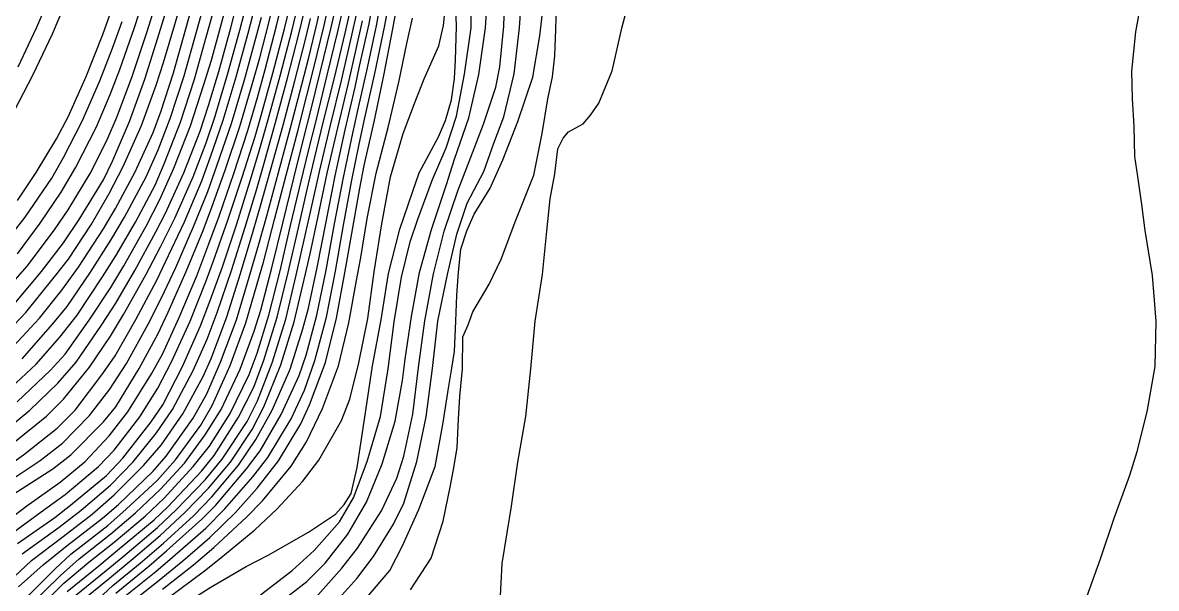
# Model space of a CAD drawing. Header units: feet. Extents: x 333642 to 335017, y 470420 to 471851.
# Drawn here: x 333723.1 to 333839.6, y 471209.9 to 471268.1 of the extents above; entities that cross this region are included whole.
import ezdxf

# ---------------------------------------------------------------- set-up
doc = ezdxf.new("R2010")
doc.units = ezdxf.units.FT
doc.header["$MEASUREMENT"] = 0
doc.layers.add('Contour', color=7, linetype='CONTINUOUS', true_color=0xffffff)

msp = doc.modelspace()

# ---------------------------------------------------------------- linework, layer by layer
at = {"layer": 'Contour', "color": 18, "linetype": 'Continuous', "true_color": 0x000000}
for points, elevation in [([(333722.289436, 471259.073536), (333724.23348, 471262.78162), (333726.22091, 471266.950055), (333727.46045, 471269.939746), (333728.729284, 471273.04693), (333730.404805, 471277.388408), (333731.779267, 471281.612331), (333732.22445, 471283.742232), (333732.857864, 471287.956173), (333733.058755, 471292.425642), (333732.69205, 471296.874), (333732.216931, 471300.396505), (333731.813854, 471303.254711), (333731.141556, 471307.875916), (333730.769127, 471312.612472), (333730.827914, 471317.490079), (333731.043931, 471322.53794), (333731.138721, 471327.510431), (333731.003934, 471332.435628), (333730.429882, 471337.183892), (333729.320024, 471341.745985), (333727.590513, 471345.477609), (333726.521597, 471346.56754), (333725.50244, 471347.220441)], -23), ([(333722.675668, 471263.571109), (333724.560462, 471267.584428), (333726.414807, 471271.869737), (333727.447645, 471274.524935), (333728.669027, 471278.147614), (333729.912496, 471282.812419), (333730.659849, 471287.625483), (333730.863895, 471292.495916), (333730.649174, 471297.462808), (333730.228364, 471302.491897), (333729.74943, 471307.544663), (333729.425587, 471312.51625), (333729.344363, 471317.5041), (333729.218508, 471322.500832), (333729.019133, 471327.350534), (333728.214117, 471331.870928), (333726.553237, 471335.575989), (333725.162625, 471336.834301), (333721.662341, 471338.636063)], -23.5), ([(333721.659551, 471236.371009), (333723.467843, 471238.28723), (333726.404093, 471241.957413), (333727.847475, 471243.793704), (333730.197829, 471247.383244), (333732.043251, 471250.52678), (333733.479412, 471253.297622), (333735.351353, 471257.538894), (333736.862394, 471261.688259), (333737.619056, 471263.992475), (333738.780246, 471267.925899), (333740.070217, 471272.443001)], -19), ([(333721.671479, 471226.441069), (333723.886337, 471228.251639), (333726.748573, 471231.020013), (333728.642539, 471233.200828), (333731.230736, 471237.010404), (333732.712541, 471239.269461), (333734.660603, 471242.627839), (333736.837652, 471246.578623), (333737.812395, 471248.512545), (333739.699188, 471252.66023), (333741.388811, 471256.941559), (333742.24778, 471259.588204), (333743.302137, 471263.094126), (333744.525346, 471267.587244), (333745.704708, 471272.177204)], -16.5), ([(333721.684028, 471216.981242), (333723.558519, 471218.405857), (333726.998718, 471220.849803), (333729.562613, 471222.981056), (333732.02026, 471225.631458), (333733.930501, 471228.071267), (333736.378829, 471231.977236), (333737.488521, 471234.025661), (333739.226271, 471237.78683), (333741.016918, 471242.074949), (333742.276886, 471245.366282), (333743.315567, 471248.218761), (333744.834394, 471252.581712), (333746.266988, 471257.019456), (333747.257063, 471260.410026), (333748.067028, 471263.270632), (333749.223661, 471267.765439), (333750.343523, 471272.392864)], -14), ([(333722.218757, 471219.662402), (333726.245149, 471222.213603), (333728.080881, 471223.650852), (333731.46143, 471227.06976), (333732.706626, 471228.610223), (333735.110415, 471232.540462), (333737.017865, 471236.060017), (333738.097903, 471238.321394), (333739.95323, 471242.506721), (333741.694006, 471246.741752), (333742.583198, 471249.128948), (333743.956559, 471252.944553), (333745.44518, 471257.418436), (333746.722858, 471261.756673), (333747.496439, 471264.481324), (333748.426488, 471268.070175), (333749.524734, 471272.675545)], -14.5), ([(333722.580343, 471229.118985), (333726.01288, 471232.362321), (333727.508893, 471234.029198), (333729.973224, 471237.512726), (333732.20338, 471240.872879), (333733.522448, 471243.093579), (333735.841056, 471247.169164), (333737.228589, 471249.929337), (333738.672701, 471253.124436), (333740.395169, 471257.492213), (333741.76808, 471261.738811), (333742.52343, 471264.254258), (333743.562355, 471268.003399), (333744.75228, 471272.50518)], -17), ([(333722.712136, 471210.087973), (333725.264022, 471212.35685), (333727.698741, 471214.322571), (333731.345719, 471217.141574), (333732.974552, 471218.567122), (333736.547666, 471221.98514), (333737.890224, 471223.529202), (333740.642761, 471227.422579), (333742.071949, 471229.943593), (333743.473273, 471233.19045), (333745.097471, 471237.545164), (333746.420323, 471241.941551), (333747.404374, 471245.329993), (333748.212772, 471248.242691), (333749.419737, 471252.703732), (333750.658867, 471257.2824), (333751.818491, 471261.729394), (333752.531456, 471264.525053), (333753.385238, 471268.087674), (333754.389354, 471272.728137)], -11.5), ([(333723.368576, 471208.816163), (333726.463168, 471211.939991), (333728.088117, 471213.432504), (333731.881804, 471216.405321), (333733.78926, 471218.058109), (333736.963671, 471221.039099), (333738.835032, 471223.132588), (333741.45791, 471226.715952), (333742.622466, 471228.731559), (333744.473286, 471232.8537), (333746.059693, 471237.224186), (333747.223309, 471241.23978), (333747.868703, 471243.474177), (333749.020024, 471247.849459), (333750.205597, 471252.421674), (333751.395287, 471256.949411), (333752.34039, 471260.613114), (333753.020777, 471263.316244), (333754.098735, 471267.824731), (333755.131859, 471272.577541)], -11), ([(333723.739912, 471208.033558), (333727.016373, 471211.268424), (333728.937954, 471212.961166), (333732.212058, 471215.547738), (333734.743978, 471217.70579), (333737.316328, 471220.134991), (333739.752252, 471222.816334), (333741.876587, 471225.703462), (333743.52672, 471228.33066), (333745.475894, 471232.459678), (333746.915238, 471236.385601), (333747.59221, 471238.531701), (333748.725809, 471242.878264), (333749.861981, 471247.488096), (333750.995225, 471252.10449), (333752.10606, 471256.533651), (333752.679818, 471258.806271), (333753.714138, 471262.963465), (333754.833115, 471267.5903), (333755.89014, 471272.241399)], -10.5), ([(333729.412065, 471207.43394), (333732.394913, 471210.209235), (333735.198612, 471212.527), (333737.595266, 471214.577267), (333740.682171, 471217.391988), (333742.582844, 471219.33531), (333745.316951, 471222.588548), (333747.094126, 471225.23537), (333748.785091, 471228.250173), (333750.617453, 471232.487554), (333751.909762, 471236.608433), (333752.492968, 471238.729573), (333753.387583, 471242.934078), (333754.307804, 471247.636304), (333755.24719, 471252.356118), (333756.282429, 471257.071466), (333757.30213, 471261.465625), (333757.753013, 471263.642803), (333758.727165, 471267.980113), (333759.584547, 471272.688889)], -8), ([(333732.716813, 471209.441428), (333736.094265, 471212.19686), (333737.923048, 471213.782428), (333741.556855, 471217.037364), (333742.946824, 471218.460886), (333746.140359, 471222.220992), (333747.531528, 471224.075777), (333749.70675, 471227.79674), (333751.560016, 471231.816528), (333752.251147, 471233.916674), (333753.355584, 471238.009275), (333754.308393, 471242.653532), (333755.175663, 471247.431618), (333756.101652, 471252.192699), (333757.060868, 471256.733107), (333757.723198, 471259.689667), (333758.481795, 471263.141592), (333759.49836, 471267.782174), (333760.330068, 471272.589646)], -7.5), ([(333733.051743, 471208.647104), (333736.803982, 471211.651164), (333738.525717, 471213.127052), (333741.972129, 471216.138047), (333743.920483, 471218.093957), (333746.773391, 471221.386125), (333748.337522, 471223.395878), (333750.716115, 471227.362), (333752.099804, 471230.327261), (333753.165558, 471233.368073), (333754.347423, 471237.835339), (333755.267986, 471242.544155), (333756.11558, 471247.292952), (333756.952818, 471251.911394), (333757.703484, 471255.594503), (333758.291626, 471258.302256), (333759.313527, 471262.869092), (333760.31068, 471267.625732), (333761.204152, 471272.348805)], -7), ([(333733.557408, 471207.943284), (333737.152632, 471210.763806), (333739.579619, 471212.760106), (333742.359285, 471215.148858), (333744.99576, 471217.742698), (333747.226112, 471220.227737), (333749.437405, 471223.049882), (333751.722968, 471226.835497), (333752.615356, 471228.805258), (333754.238411, 471233.146974), (333755.377404, 471237.725426), (333756.228634, 471242.370589), (333757.072179, 471247.012296), (333757.761203, 471251.089492), (333758.205269, 471253.408962), (333759.240431, 471257.901986), (333760.247168, 471262.679161), (333761.163452, 471267.453407), (333762.025498, 471272.166894)], -6.5), ([(333747.5859, 471209.264778), (333750.8324, 471211.765411), (333753.078872, 471213.808503), (333755.689249, 471216.762756), (333757.111927, 471219.235303), (333758.540418, 471222.966113), (333759.900706, 471227.616912), (333760.694632, 471232.506734), (333761.302253, 471237.326989), (333762.061976, 471241.915258), (333762.95323, 471245.576068), (333763.723409, 471247.898278), (333765.228448, 471251.971641), (333766.651506, 471255.228004), (333767.693093, 471258.496837), (333768.519031, 471262.801697), (333769.226273, 471267.586983), (333769.288753, 471272.505118)], -4.5), ([(333749.269517, 471208.258595), (333752.328087, 471210.642014), (333754.207551, 471212.533184), (333756.551611, 471215.506715), (333758.455068, 471218.800662), (333760.085589, 471222.751581), (333761.392018, 471227.1338), (333762.158541, 471231.293258), (333762.417978, 471233.514626), (333763.06981, 471237.873942), (333763.909879, 471242.418266), (333765.126098, 471246.834951), (333766.683248, 471251.462068), (333767.502776, 471254.051911), (333768.957873, 471258.31009), (333769.988413, 471262.758737), (333770.676885, 471267.561971), (333770.996054, 471272.50081)], -4), ([(333754.384923, 471207.534803), (333757.462531, 471210.944156), (333759.184939, 471213.191114), (333761.221791, 471216.544371), (333762.293631, 471218.685659), (333763.62394, 471222.979311), (333764.586848, 471227.575407), (333765.23601, 471232.54813), (333765.784985, 471237.416639), (333766.782006, 471242.206476), (333767.753607, 471246.353751), (333768.809594, 471249.52724), (333770.528991, 471252.813053), (333771.528242, 471255.702443), (333772.573275, 471258.407663), (333773.636505, 471262.843546), (333774.167906, 471267.556726), (333774.522211, 471272.51548)], -3), ([(333772.231496, 471209.152148), (333772.414948, 471212.484755), (333772.921609, 471215.628505), (333773.349757, 471218.372103), (333774.015916, 471222.912237), (333774.840342, 471227.603824), (333775.350547, 471232.514768), (333775.778975, 471237.422962), (333776.548947, 471242.22205), (333776.972153, 471246.670761), (333777.345621, 471249.977108), (333777.803225, 471252.552569), (333778.130431, 471255.133804), (333778.652381, 471256.213304), (333779.199818, 471256.88419), (333780.707683, 471257.706171), (333781.468526, 471258.585257), (333782.318499, 471259.819121), (333783.682947, 471263.147755), (333784.690953, 471267.521023), (333785.913666, 471272.270367)], -1.5), ([(333721.863063, 471241.066361), (333723.645587, 471243.097203), (333726.463725, 471246.903627), (333727.802091, 471248.843883), (333730.062196, 471252.604369), (333731.785852, 471255.984578), (333732.854628, 471258.450944), (333734.433724, 471262.66145), (333735.88512, 471267.107061), (333737.154373, 471271.146551)], -20), ([(333722.190629, 471215.725128), (333725.048076, 471217.794968), (333727.492032, 471219.58669), (333730.914574, 471222.445709), (333732.535295, 471224.145622), (333735.170993, 471227.586577), (333737.018644, 471230.502295), (333738.442672, 471233.208847), (333740.346585, 471237.402068), (333741.9974, 471241.560198), (333742.759088, 471243.612745), (333744.225191, 471247.781707), (333745.705359, 471252.224118), (333747.012804, 471256.410477), (333747.636818, 471258.559828), (333748.830986, 471262.906465), (333750.028259, 471267.464097), (333751.134389, 471272.021194)], -13.5), ([(333722.210047, 471234.828854), (333724.856008, 471237.726626), (333727.17101, 471240.60636), (333728.861903, 471242.943861), (333731.437868, 471246.916271), (333732.68092, 471248.98339), (333734.699479, 471252.747049), (333736.549109, 471256.821476), (333737.337258, 471258.921866), (333738.635765, 471262.9599), (333739.91141, 471267.479766), (333741.156339, 471272.036484)], -18.5), ([(333722.218042, 471224.93983), (333725.573002, 471227.629125), (333727.340593, 471229.38105), (333730.005756, 471232.67901), (333732.162228, 471235.861935), (333733.511179, 471238.088642), (333735.803188, 471242.168498), (333737.293955, 471245.037109), (333738.763889, 471248.008458), (333740.643511, 471252.239489), (333741.993706, 471255.729298), (333742.887776, 471258.390513), (333744.191501, 471262.769753), (333745.436409, 471267.327746), (333746.59818, 471271.829942)], -16), ([(333722.610212, 471244.3348), (333724.9276, 471247.471877), (333727.091696, 471250.664716), (333728.594162, 471253.244257), (333730.709505, 471257.39904), (333732.143933, 471260.702284), (333733.138524, 471263.285847), (333734.625619, 471267.592223), (333736.075849, 471272.06389)], -20.5), ([(333722.623698, 471214.55098), (333726.444169, 471217.214666), (333728.070675, 471218.471116), (333731.756609, 471221.548793), (333733.442746, 471223.303151), (333736.338818, 471227.067008), (333737.525822, 471228.807299), (333739.572164, 471232.747048), (333741.422407, 471236.914598), (333742.412151, 471239.536573), (333743.655166, 471243.001712), (333745.126081, 471247.425762), (333746.518622, 471251.824254), (333747.397658, 471254.769725), (333748.363633, 471258.146016), (333749.585965, 471262.649818), (333750.774838, 471267.236119), (333751.858764, 471271.698998)], -13), ([(333723.075256, 471233.531353), (333726.235496, 471237.130139), (333727.714006, 471238.924622), (333730.09693, 471242.448994), (333732.213354, 471245.723973), (333733.603543, 471248.089845), (333735.832581, 471252.244586), (333737.07677, 471255.034935), (333738.287555, 471258.248477), (333739.714794, 471262.624194), (333740.981197, 471267.149562), (333742.182788, 471271.493786)], -18), ([(333724.265236, 471207.384986), (333727.37271, 471210.455867), (333729.944535, 471212.616934), (333732.540322, 471214.692176), (333735.709229, 471217.35567), (333737.67609, 471219.220564), (333740.667785, 471222.47087), (333742.330173, 471224.570203), (333744.449686, 471227.919401), (333746.41653, 471231.914412), (333747.236004, 471234.118197), (333748.43179, 471238.029124), (333749.580416, 471242.590476), (333750.666518, 471247.244668), (333751.751877, 471251.803396), (333752.503105, 471254.922948), (333753.308234, 471258.157825), (333754.431747, 471262.698888), (333755.556476, 471267.333153), (333756.593142, 471271.893387)], -10), ([(333727.719829, 471209.616014), (333730.959081, 471212.258395), (333732.896071, 471213.84905), (333736.654607, 471216.979241), (333738.060376, 471218.327093), (333741.503521, 471221.977829), (333742.811211, 471223.580351), (333745.329059, 471227.524595), (333746.896206, 471230.610965), (333747.924701, 471233.395411), (333749.293168, 471237.815581), (333750.411564, 471242.396846), (333751.472641, 471246.99553), (333752.378422, 471250.959408), (333752.940814, 471253.398316), (333754.026124, 471257.840743), (333755.160902, 471262.443997), (333756.257859, 471267.035573), (333757.179575, 471271.115253)], -9.5), ([(333738.886454, 471207.766997), (333742.417544, 471210.034464), (333746.09608, 471212.168767), (333748.352254, 471213.35583), (333752.516479, 471215.714696), (333755.266245, 471217.549419), (333756.182185, 471218.56787), (333756.898688, 471219.687316), (333757.505988, 471222.366558), (333757.885253, 471224.842893), (333758.377651, 471228.205357), (333759.082614, 471232.798212), (333759.964757, 471237.543399), (333760.70924, 471242.307045), (333761.889189, 471246.857731), (333763.237398, 471250.763572), (333763.878205, 471252.675277), (333765.873027, 471256.374524), (333766.56276, 471258.047964), (333767.186175, 471260.180339), (333767.493872, 471262.36127), (333767.58992, 471264.24945), (333767.722313, 471267.703776), (333767.566451, 471271.631869)], -5), ([(333752.90585, 471208.608571), (333755.933478, 471212.023979), (333757.547628, 471214.054353), (333759.999658, 471217.892831), (333761.574358, 471221.268138), (333762.302495, 471223.537509), (333763.229375, 471227.843112), (333763.818829, 471232.633994), (333764.446753, 471237.448619), (333765.346912, 471242.27055), (333766.448898, 471246.656721), (333767.853903, 471250.806643), (333768.843123, 471253.367186), (333770.495975, 471257.656193), (333771.73596, 471261.474266), (333772.161708, 471263.551639), (333772.577708, 471267.742752), (333772.709589, 471272.030645)], -3.5), ([(333721.40859, 471222.358135), (333723.236521, 471223.677085), (333726.687293, 471226.406859), (333728.54914, 471228.25757), (333731.365844, 471232.027823), (333732.657413, 471233.858829), (333734.766345, 471237.568418), (333736.921697, 471241.631548), (333737.827227, 471243.494592), (333739.753271, 471247.624184), (333741.532626, 471251.832142), (333742.430547, 471254.293466), (333743.728077, 471258.073997), (333745.062577, 471262.525145), (333746.296491, 471267.01806), (333747.308241, 471270.879351)], -15.5), ([(333722.614957, 471249.815971), (333724.524174, 471252.706079), (333726.628337, 471256.168106), (333727.862157, 471258.499934), (333729.662651, 471262.574489), (333731.375041, 471266.877328), (333732.4471, 471269.878016)], -21.5), ([(333723.092002, 471213.468954), (333726.892793, 471216.228882), (333729.157419, 471217.98597), (333732.153439, 471220.554898), (333734.495639, 471222.949434), (333736.884654, 471225.940446), (333738.517696, 471228.312799), (333740.668482, 471232.337264), (333742.092577, 471235.558851), (333743.138156, 471238.293605), (333744.596985, 471242.616263), (333746.00574, 471247.08816), (333747.192651, 471251.011511), (333747.888222, 471253.430866), (333749.128814, 471257.839826), (333750.349775, 471262.409437), (333751.508897, 471266.927955), (333752.370354, 471270.493897)], -12.5), ([(333737.949738, 471208.850973), (333741.805962, 471211.73209), (333743.487321, 471213.068164), (333747.003601, 471215.957342), (333749.261299, 471218.079053), (333751.900833, 471220.932352), (333753.556936, 471223.124127), (333755.901712, 471227.181592), (333756.739045, 471229.391846), (333757.688559, 471233.106558), (333758.592693, 471237.675864), (333759.259223, 471242.483332), (333760.034278, 471247.418487), (333760.933255, 471252.259973), (333762.222262, 471256.710845), (333763.376024, 471259.786836), (333764.372292, 471262.328685), (333765.902427, 471265.72789), (333766.357414, 471267.818563), (333766.621176, 471270.140935)], -5.5), ([(333758.487078, 471208.989739), (333760.846043, 471211.753646), (333762.125608, 471214.245104), (333763.837926, 471218.054849), (333765.514839, 471222.479368), (333766.306218, 471226.766472), (333766.934364, 471230.721041), (333767.21927, 471232.577265), (333767.488316, 471234.275401), (333767.639889, 471237.39338), (333767.734667, 471240.073795), (333767.904559, 471242.460534), (333768.149595, 471244.806044), (333768.766562, 471246.711776), (333769.532918, 471248.426842), (333771.170181, 471251.077424), (333772.456449, 471253.983568), (333774.014015, 471257.931183), (333775.563705, 471262.481914), (333776.2638, 471266.756718), (333776.755261, 471270.873968)], -2.5), ([(333762.974175, 471209.767178), (333765.096738, 471213.050696), (333766.335009, 471216.840427), (333767.07677, 471220.501158), (333767.468001, 471222.539338), (333767.774805, 471224.422435), (333767.925007, 471227.327945), (333768.048096, 471229.672566), (333768.306714, 471232.511327), (333768.368051, 471235.806289), (333768.889363, 471237.020651), (333769.401713, 471238.353558), (333771.0481, 471241.199509), (333772.287717, 471243.796713), (333773.809802, 471247.777014), (333775.667353, 471252.407864), (333776.514999, 471256.714055), (333777.092562, 471260.255488), (333777.561294, 471262.526679), (333777.810194, 471264.700489), (333777.905889, 471267.408238), (333777.970781, 471269.860545)], -2), ([(333832.448804, 471209.065294), (333833.871416, 471212.982051), (333835.26861, 471217.166082), (333836.891897, 471221.58605), (333837.638046, 471223.990249), (333838.668319, 471228.093754), (333839.466666, 471232.754314), (333839.596997, 471237.391415), (333839.208547, 471242.108784), (333838.436869, 471246.721279), (333838.108985, 471249.388022), (333837.707137, 471252.274376), (333837.373089, 471254.341952), (333837.311614, 471257.409121), (333837.163325, 471260.291288), (333837.071213, 471263.119834), (333837.494537, 471267.172264), (333838.104099, 471270.561775)], -1), ([(333721.842178, 471221.039978), (333724.943173, 471223.079038), (333727.224331, 471224.845682), (333730.020929, 471227.691918), (333732.10445, 471230.419648), (333733.792936, 471233.055208), (333736.030175, 471237.083124), (333737.40106, 471239.799518), (333738.865888, 471242.941324), (333740.740433, 471247.21744), (333742.151461, 471250.754004), (333743.095098, 471253.371662), (333744.590167, 471257.746724), (333745.921229, 471262.213164), (333747.110204, 471266.502537), (333747.689389, 471268.679014)], -15), ([(333721.972907, 471230.579627), (333724.514896, 471232.980717), (333726.953007, 471235.767384), (333728.72401, 471238.028382), (333731.339115, 471241.948782), (333732.720354, 471244.125412), (333734.739397, 471247.597062), (333736.750389, 471251.405949), (333737.69232, 471253.589309), (333739.35321, 471257.859618), (333740.783688, 471262.28741), (333741.994456, 471266.603808), (333742.690343, 471269.027472)], -17.5), ([(333722.431861, 471239.348441), (333725.066175, 471242.53003), (333727.334867, 471245.468125), (333728.934896, 471247.876867), (333731.431781, 471251.939804), (333732.362719, 471253.849132), (333734.110723, 471257.93123), (333735.702757, 471262.28312), (333737.021121, 471266.556832), (333737.74673, 471268.87991)], -19.5), ([(333728.046462, 471208.782805), (333731.732501, 471211.765384), (333733.416499, 471213.177095), (333736.984977, 471216.182737), (333738.923558, 471218.020789), (333741.886807, 471221.102204), (333743.639889, 471223.231445), (333746.19358, 471227.106222), (333747.261505, 471229.200867), (333748.780513, 471233.136944), (333750.159253, 471237.600924), (333751.232963, 471242.133952), (333752.238008, 471246.525051), (333752.737635, 471248.802774), (333753.668018, 471252.951415), (333754.762938, 471257.550494), (333755.885994, 471262.169734), (333756.935624, 471266.658257), (333757.499865, 471269.235022)], -9), ([(333722.045579, 471246.375567), (333723.396064, 471248.111643), (333726.139906, 471252.11102), (333727.35039, 471254.236994), (333729.262337, 471257.963057), (333731.076379, 471262.114306), (333732.352859, 471265.476104), (333733.346562, 471268.218239)], -21), ([(333722.266532, 471211.132329), (333724.03532, 471212.806543), (333727.310102, 471215.248039), (333730.26739, 471217.559644), (333732.552998, 471219.552275), (333735.554206, 471222.564563), (333737.360269, 471224.670589), (333739.594393, 471227.892826), (333741.684549, 471231.702567), (333742.539426, 471233.652414), (333744.115875, 471237.852804), (333745.531322, 471242.299835), (333746.830869, 471246.659041), (333747.587595, 471249.265144), (333748.644209, 471253.039233), (333749.899214, 471257.5568), (333751.099362, 471262.103917), (333752.199122, 471266.38309), (333752.712702, 471268.534864)], -12), ([(333728.391801, 471207.995179), (333732.071949, 471210.983151), (333734.298849, 471212.847387), (333737.282162, 471215.378789), (333739.796944, 471217.715595), (333742.240746, 471220.219), (333744.47993, 471222.910383), (333746.717439, 471226.254785), (333747.916945, 471228.606488), (333749.665717, 471232.901048), (333751.026921, 471237.341937), (333752.057231, 471241.677625), (333752.672613, 471244.313919), (333753.450785, 471248.036138), (333754.436092, 471252.638889), (333755.519864, 471257.295774), (333756.613612, 471261.889547), (333757.39914, 471265.369329), (333758.035936, 471268.278476)], -8.5), ([(333737.522097, 471209.841366), (333740.67775, 471212.365753), (333742.769702, 471214.148388), (333746.137632, 471217.254615), (333747.77368, 471218.942704), (333750.729369, 471222.510174), (333752.312601, 471224.992761), (333753.951631, 471228.410954), (333755.599798, 471232.800925), (333756.636514, 471237.249151), (333757.436019, 471241.576306), (333757.883743, 471243.959322), (333758.543052, 471247.951984), (333759.44872, 471252.632952), (333760.671713, 471257.320158), (333761.775667, 471261.978125), (333762.598245, 471265.949501), (333763.17657, 471268.57393)], -6)]:
    msp.add_lwpolyline(points, dxfattribs=dict(at, elevation=elevation))

doc.saveas('drawing.dxf')
